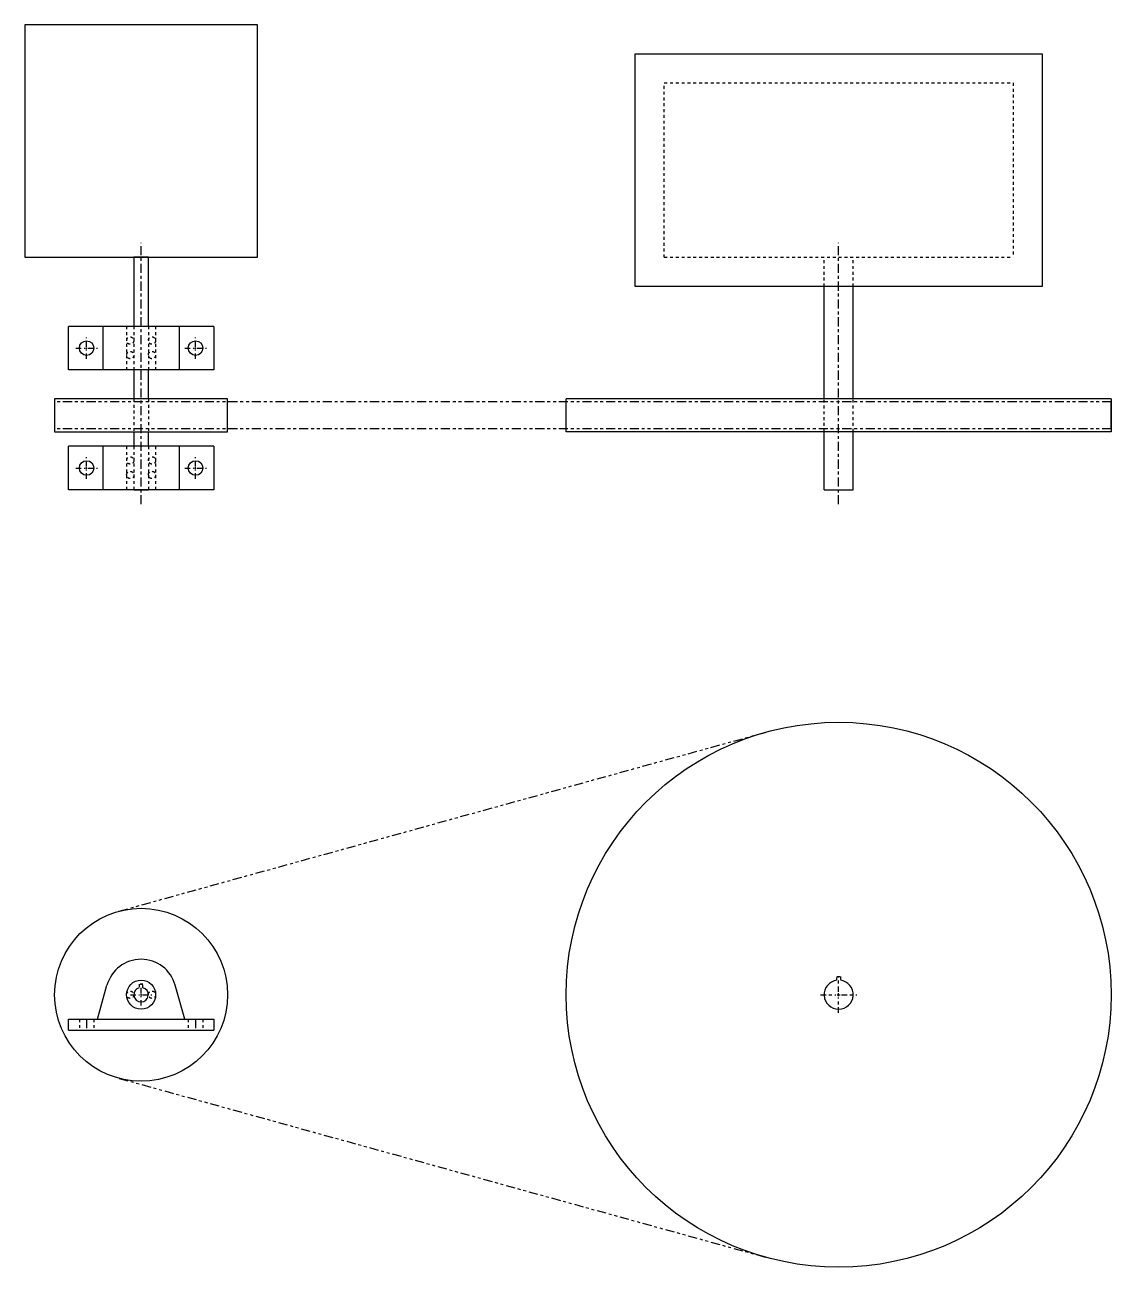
# Model space of a CAD drawing. Header units: inches. Extents: x 69.6 to 107, y 41.6 to 84.4.
import ezdxf

# ---------------------------------------------------------------- set-up
doc = ezdxf.new("R2010")
doc.units = ezdxf.units.IN
doc.header["$LTSCALE"] = 0.25
doc.header["$MEASUREMENT"] = 0
for name, pattern in [('CENTER', [2, 1.25, -0.25, 0.25, -0.25]), ('CENTER2', [1.125, 0.75, -0.125, 0.125, -0.125]), ('HIDDEN', [0.375, 0.25, -0.125]), ('PHANTOM', [2.5, 1.25, -0.25, 0.25, -0.25, 0.25, -0.25])]:
    doc.linetypes.add(name, pattern=pattern)
for name, color, linetype in [('LAYER1', 1, 'Continuous'), ('LAYER2', 2, 'HIDDEN'), ('LAYER3', 3, 'CENTER'), ('LAYER7', 7, 'PHANTOM')]:
    doc.layers.add(name, color=color, linetype=linetype)

# ---------------------------------------------------------------- blocks, each defined once
blk = doc.blocks.new('*U3')
at = {"layer": 'LAYER3', "color": 0, "linetype": 'CENTER2', "transparency": 16777216}
for p, q in [((0, 0.1), (0, 0.62)), ((-0.62, 0), (-0.1, 0)), ((0.1, 0), (0.62, 0)), ((0, -0.62), (0, -0.1))]:
    blk.add_line(p, q, dxfattribs=at)
at = {"layer": 'LAYER3', "color": 0, "linetype": 'Continuous', "transparency": 16777216}
for p, q in [((-0.05, 0), (0.05, 0)), ((0, -0.05), (0, 0.05))]:
    blk.add_line(p, q, dxfattribs=at)
blk = doc.blocks.new('*U4')
at = {"layer": 'LAYER3', "color": 0, "linetype": 'CENTER2', "transparency": 16777216}
for p, q in [((-0.37, 0), (-0.05, 0)), ((0, 0.05), (0, 0.37)), ((0.05, 0), (0.37, 0)), ((0, -0.37), (0, -0.05))]:
    blk.add_line(p, q, dxfattribs=at)
at = {"layer": 'LAYER3', "color": 0, "linetype": 'Continuous', "transparency": 16777216}
for p, q in [((-0.025, 0), (0.025, 0)), ((0, -0.025), (0, 0.025))]:
    blk.add_line(p, q, dxfattribs=at)
blk = doc.blocks.new('*U5')
at = {"layer": 'LAYER3', "color": 0, "linetype": 'CENTER2', "transparency": 16777216}
for p, q in [((-0.37, 0), (-0.05, 0)), ((0, 0.05), (0, 0.37)), ((0.05, 0), (0.37, 0)), ((0, -0.37), (0, -0.05))]:
    blk.add_line(p, q, dxfattribs=at)
at = {"layer": 'LAYER3', "color": 0, "linetype": 'Continuous', "transparency": 16777216}
for p, q in [((-0.025, 0), (0.025, 0)), ((0, -0.025), (0, 0.025))]:
    blk.add_line(p, q, dxfattribs=at)
blk = doc.blocks.new('*U6')
at = {"layer": 'LAYER3', "color": 0, "linetype": 'CENTER2', "transparency": 16777216}
for p, q in [((-0.37, 0), (-0.05, 0)), ((0, 0.05), (0, 0.37)), ((0.05, 0), (0.37, 0)), ((0, -0.37), (0, -0.05))]:
    blk.add_line(p, q, dxfattribs=at)
at = {"layer": 'LAYER3', "color": 0, "linetype": 'Continuous', "transparency": 16777216}
for p, q in [((-0.025, 0), (0.025, 0)), ((0, -0.025), (0, 0.025))]:
    blk.add_line(p, q, dxfattribs=at)
blk = doc.blocks.new('*U7')
at = {"layer": 'LAYER3', "color": 0, "linetype": 'CENTER2', "transparency": 16777216}
for p, q in [((-0.37, 0), (-0.05, 0)), ((0, 0.05), (0, 0.37)), ((0.05, 0), (0.37, 0)), ((0, -0.37), (0, -0.05))]:
    blk.add_line(p, q, dxfattribs=at)
at = {"layer": 'LAYER3', "color": 0, "linetype": 'Continuous', "transparency": 16777216}
for p, q in [((-0.025, 0), (0.025, 0)), ((0, -0.025), (0, 0.025))]:
    blk.add_line(p, q, dxfattribs=at)
blk = doc.blocks.new('*U8')
at = {"layer": 'LAYER3', "color": 0, "linetype": 'CENTER2', "transparency": 16777216}
for p, q in [((-0.37, 0), (-0.05, 0)), ((0, 0.05), (0, 0.37)), ((0.05, 0), (0.37, 0)), ((0, -0.37), (0, -0.05))]:
    blk.add_line(p, q, dxfattribs=at)
at = {"layer": 'LAYER3', "color": 0, "linetype": 'Continuous', "transparency": 16777216}
for p, q in [((-0.025, 0), (0.025, 0)), ((0, -0.025), (0, 0.025))]:
    blk.add_line(p, q, dxfattribs=at)

msp = doc.modelspace()

# ---------------------------------------------------------------- linework, layer by layer
at = {"layer": 'LAYER1'}
for p, q in [((77.645, 84.362), (69.645, 84.362)), ((69.645, 84.362), (69.645, 76.362)), ((77.645, 76.362), (77.645, 84.362)), ((90.645, 83.362), (104.645, 83.362)), ((90.645, 75.362), (90.645, 83.362)), ((104.645, 83.362), (104.645, 75.362)), ((69.645, 76.362), (77.645, 76.362)), ((73.895, 76.362), (73.395, 76.362)), ((73.395, 76.362), (73.395, 73.987)), ((73.895, 73.987), (73.895, 76.362)), ((104.645, 75.362), (90.645, 75.362)), ((97.145, 71.487), (97.145, 75.362)), ((98.145, 71.487), (98.145, 75.362)), ((76.145, 73.987), (71.145, 73.987)), ((71.145, 72.487), (71.145, 73.987)), ((72.333, 73.987), (72.333, 72.487)), ((74.958, 73.987), (74.958, 72.487)), ((76.145, 73.987), (76.145, 72.487)), ((76.145, 72.487), (71.145, 72.487)), ((73.395, 72.487), (73.395, 71.487)), ((73.895, 71.487), (73.895, 72.487)), ((76.62, 71.487), (70.67, 71.487)), ((70.67, 71.487), (70.67, 70.362)), ((76.62, 70.362), (76.62, 71.487)), ((107.02, 71.487), (88.27, 71.487)), ((88.27, 70.362), (88.27, 71.487)), ((107.02, 71.487), (107.02, 70.362)), ((70.67, 71.384), (70.67, 70.464)), ((107.02, 70.464), (107.02, 71.384)), ((70.67, 70.362), (76.62, 70.362)), ((73.395, 70.362), (73.395, 69.862)), ((73.895, 69.862), (73.895, 70.362)), ((107.02, 70.362), (88.27, 70.362)), ((97.145, 68.362), (97.145, 70.362)), ((98.145, 68.362), (98.145, 70.362)), ((76.145, 69.862), (71.145, 69.862)), ((71.145, 68.362), (71.145, 69.862)), ((72.333, 69.862), (72.333, 68.362)), ((74.958, 69.862), (74.958, 68.362)), ((76.145, 69.862), (76.145, 68.362)), ((73.395, 69.385), (73.395, 69.362)), ((73.895, 69.362), (73.895, 69.385)), ((73.395, 68.885), (73.395, 68.862)), ((73.895, 68.862), (73.895, 68.885)), ((76.145, 68.362), (71.145, 68.362)), ((73.395, 68.362), (73.895, 68.362)), ((97.145, 68.362), (98.145, 68.362)), ((72.145, 50.143), (72.471, 51.314)), ((75.145, 50.143), (74.819, 51.314)), ((71.145, 49.768), (71.145, 50.143)), ((71.145, 50.143), (76.145, 50.143)), ((76.145, 50.143), (76.145, 49.768)), ((71.145, 49.768), (76.145, 49.768)), ((72.89, 48.109), (72.89, 48.109))]:
    msp.add_line(p, q, dxfattribs=at)
for centre, radius in [((71.77, 73.237), 0.25), ((75.52, 73.237), 0.25), ((71.77, 69.112), 0.25), ((75.52, 69.112), 0.25), ((97.645, 50.987), 9.375), ((73.645, 50.987), 2.975), ((73.645, 50.987), 0.5)]:
    msp.add_circle(centre, radius, dxfattribs=at)
for centre, radius, start, end in [((73.645, 50.987), 1.219, 15.5572, 164.4428), ((97.645, 50.987), 0.5, 97.125, 82.875), ((73.645, 50.987), 0.25, 104.4775, 75.5225)]:
    msp.add_arc(centre, radius, start, end, dxfattribs=at)
at = {"layer": 'LAYER2'}
for p, q in [((91.645, 76.362), (91.645, 82.362)), ((91.645, 82.362), (103.645, 82.362)), ((103.645, 82.362), (103.645, 76.362)), ((91.645, 76.362), (103.645, 76.362)), ((97.145, 75.362), (97.145, 76.362)), ((98.145, 75.362), (98.145, 76.362)), ((73.145, 73.987), (73.145, 72.487)), ((73.395, 73.987), (73.395, 72.487)), ((73.895, 73.987), (73.895, 72.487)), ((74.145, 73.987), (74.145, 72.487)), ((73.395, 71.487), (73.395, 70.362)), ((73.895, 71.487), (73.895, 70.362)), ((97.145, 70.362), (97.145, 71.487)), ((98.145, 70.362), (98.145, 71.487)), ((73.145, 69.862), (73.145, 68.362)), ((73.395, 69.862), (73.395, 68.362)), ((73.895, 69.862), (73.895, 68.362)), ((74.145, 69.862), (74.145, 68.362)), ((73.708, 51.354), (73.583, 51.354)), ((73.583, 51.354), (73.583, 51.229)), ((73.708, 51.229), (73.708, 51.354)), ((97.583, 51.483), (97.583, 51.608)), ((97.583, 51.608), (97.708, 51.608)), ((97.708, 51.608), (97.708, 51.483)), ((71.52, 50.143), (71.52, 49.768)), ((72.02, 50.143), (72.02, 49.768)), ((75.27, 50.143), (75.27, 49.768)), ((75.77, 50.143), (75.77, 49.768))]:
    msp.add_line(p, q, dxfattribs=at)
for centre in [(73.271, 73.498), (74.02, 73.498), (73.271, 72.998), (74.02, 72.998), (73.271, 69.373), (74.02, 69.373), (73.271, 68.873), (74.02, 68.873), (73.27, 50.987), (74.02, 50.987)]:
    msp.add_circle(centre, 0.125, dxfattribs=at)
at = {"layer": 'LAYER3'}
for p, q in [((73.645, 67.862), (73.645, 76.862)), ((97.645, 67.862), (97.645, 76.862)), ((71.77, 50.143), (71.77, 49.768)), ((75.52, 50.143), (75.52, 49.768))]:
    msp.add_line(p, q, dxfattribs=at)
at = {"layer": 'LAYER7'}
for p, q in [((107.02, 71.384), (70.67, 71.384)), ((107.02, 70.464), (70.67, 70.464)), ((72.89, 53.864), (95.145, 60.022)), ((72.89, 48.109), (95.145, 41.951))]:
    msp.add_line(p, q, dxfattribs=at)

# ---------------------------------------------------------------- block references
at = {"layer": 'LAYER3', "linetype": 'CENTER2'}
for name, p in [('*U7', (71.77, 73.237)), ('*U8', (75.52, 73.237)), ('*U5', (71.77, 69.112)), ('*U6', (75.52, 69.112)), ('*U4', (73.645, 50.987)), ('*U3', (97.645, 50.987))]:
    msp.add_blockref(name, p, dxfattribs=at)

doc.saveas('drawing.dxf')
